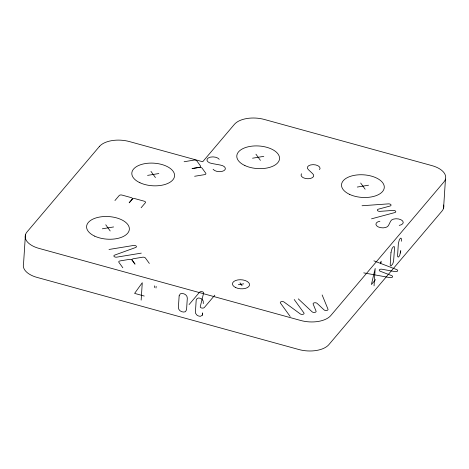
<?xml version="1.0" encoding="UTF-8"?>
<svg xmlns="http://www.w3.org/2000/svg" width="469" height="469" viewBox="0 0 469 469"><rect width="100%" height="100%" fill="white"/><g stroke="black" fill="none" stroke-linecap="round" stroke-linejoin="round"><path stroke-width="0.7" d="M25.42 234.887L23.538 263.924A22.852 12.077 3.7 0 0 37.069 277.413L298.894 349.534A22.852 12.077 3.7 0 0 328.886 344.621L441.956 211.109A22.852 12.077 3.7 0 0 443.674 205M141.151 300.125L142.277 282.713L134.603 293.389L144.241 296.045M154.36 287.544L154.471 285.832M156.007 288.001L156.118 286.289M203.294 303.619L203.212 300.975L201.664 298.946A5.997 4.743 40.3 0 0 198.258 298.008L196.505 299.128L196.183 300.207L195.415 312.137L195.591 313.345L197.138 315.332A5.997 4.743 40.3 0 0 200.544 316.27L202.291 315.191L202.684 313.034L202.291 315.191M374.051 285.885L375.177 268.473L371.401 284.542L375.563 279.624M380.341 263.742L380.447 262.03M381.051 262.904L381.162 261.186M401.376 241.254L401.435 238.803L400.825 238.07A5.997 1.858 -74.6 0 0 399.354 239.806L398.357 243.499L397.589 255.429L397.624 256.437L398.234 257.135A5.997 1.858 -74.6 0 0 399.705 255.4L400.766 250.669L400.52 253.02M443.58 208.148L445.462 179.111M114.946 200.544L119.185 195.538A2.14 1.131 3.7 0 1 121.993 195.075L131.115 197.59A2.14 1.131 3.7 0 1 132.235 199.132L129.168 202.813L132.317 199.155A2.14 1.131 3.7 0 1 135.131 198.692L144.253 201.207A2.14 1.131 3.7 0 1 145.367 202.749L141.128 207.755M189.083 304.563L199.548 292.21A2.14 1.131 3.7 0 1 202.092 291.689A2.14 1.131 3.7 0 1 203.622 293.014L200.257 306.72A2.146 1.137 3.7 0 0 201.793 308.033A2.146 1.137 3.7 0 0 204.332 307.523L214.796 295.177M371.518 218.835L394.734 212.592A2.169 1.149 3.7 0 0 395.637 211.226A2.169 1.149 3.7 0 0 393.151 210.411L379.966 211.355A2.169 1.149 3.7 0 1 377.486 210.54A2.169 1.149 3.7 0 1 378.389 209.168L389.997 206.049A2.169 1.149 3.7 0 0 390.906 204.683A2.169 1.149 3.7 0 0 388.42 203.868L362.05 205.75M184.112 161.735L194.049 160.105A2.14 1.131 3.7 0 1 196.828 160.867L200.492 165.938A2.14 1.131 3.7 0 1 199.296 167.351L192.02 168.57L199.325 167.398A2.14 1.131 3.7 0 1 202.104 168.166L205.768 173.231A2.14 1.131 3.7 0 1 204.572 174.644L194.629 176.274M147.577 175.388L158.827 173.548M252.551 158.2L263.795 156.359M102.353 228.796L113.598 226.949M357.278 187.049L368.528 185.208M108.99 249.479L133.507 245.463A2.14 1.131 3.7 0 1 136.162 246.084A2.14 1.131 3.7 0 1 135.576 247.521L114.694 255.089A2.146 1.137 3.7 0 0 114.131 256.514A2.146 1.137 3.7 0 0 116.758 257.147L141.28 253.131M238.375 284.718L243.681 283.845M363.745 272.87L389.927 277.613A2.169 1.149 3.7 0 0 392.453 277.068A2.169 1.149 3.7 0 0 391.627 275.608L380.23 271.234A2.169 1.149 3.7 0 1 379.403 269.769A2.169 1.149 3.7 0 1 381.924 269.229L395.015 271.604A2.169 1.149 3.7 0 0 397.542 271.064A2.169 1.149 3.7 0 0 396.715 269.599L373.922 260.852M298.284 298.864L312.096 311.809A2.169 1.149 3.7 0 0 314.758 312.413A2.169 1.149 3.7 0 0 316.071 311.158L313.14 304.035A2.169 1.149 3.7 0 1 314.459 302.781A2.169 1.149 3.7 0 1 317.12 303.384L324.026 309.857A2.169 1.149 3.7 0 0 326.688 310.46A2.169 1.149 3.7 0 0 328.001 309.206L322.139 294.954M360.673 183.039L365.134 189.212M255.939 154.195L260.406 160.363M294.215 299.521L303.947 312.97A2.146 1.137 3.7 0 1 302.986 314.318A2.146 1.137 3.7 0 1 300.242 313.896L284.132 302.077A2.14 1.131 3.7 0 0 281.371 301.637A2.14 1.131 3.7 0 0 280.427 302.997L290.153 316.446M239.976 282.825L242.08 285.732M150.971 171.384L155.432 177.552M149.335 263.437L145.39 257.979A2.14 1.131 3.7 0 0 142.617 257.217L133.378 258.73A2.14 1.131 3.7 0 0 132.182 260.148L135.031 264.153L132.094 260.16A2.14 1.131 3.7 0 0 129.321 259.392L120.082 260.905A2.14 1.131 3.7 0 0 118.886 262.323L122.825 267.776M105.742 224.786L110.203 230.959M213.096 169.256A6.384 3.377 3.7 0 0 223.936 170.669A6.384 3.377 3.7 0 0 220.225 165.024L212.111 163.54A6.384 3.377 3.7 0 1 208.4 157.895A6.384 3.377 3.7 0 1 219.24 159.308M379.908 221.233A6.384 3.377 3.7 0 0 378.196 226.896A6.384 3.377 3.7 0 0 388.525 225.413L390.613 221.21A6.384 3.377 3.7 0 1 400.936 219.721A6.384 3.377 3.7 0 1 399.225 225.39M301.549 173.753A6.384 3.377 3.7 0 0 308.004 178.753A6.384 3.377 3.7 0 0 312.682 173.712L308.42 169.69A6.384 3.377 3.7 0 1 313.099 164.648A6.384 3.377 3.7 0 1 319.553 169.655M179.146 295.833L178.39 307.5C178.367 310.865 182.582 312.864 185.437 311.733L186.562 309.751L187.319 298.085C187.36 294.72 183.139 292.638 180.278 293.829L179.146 295.833M390.988 252.492L390.237 264.158L390.267 265.261L390.929 266.046L392.688 263.971L393.573 261.362L394.517 248.324L394.241 246.547L393.28 246.817L392.066 248.482L390.988 252.492M99.41 146.48L27.044 231.926A22.852 12.077 3.7 0 0 38.945 248.377L300.77 320.497A22.852 12.077 3.7 0 0 330.762 315.584L443.832 182.072A22.852 12.077 3.7 0 0 431.931 165.621L264.364 119.466A22.852 12.077 3.7 0 0 234.371 124.379L202.714 161.758L129.403 141.568A22.852 12.077 3.7 0 0 99.41 146.48M235.719 287.591A8.571 4.526 3.7 0 0 249.496 285.334A8.571 4.526 3.7 0 0 237.871 279.917A8.571 4.526 3.7 0 0 235.719 287.591M244.9 165.551A21.422 11.32 3.7 0 0 279.336 159.911A21.422 11.32 3.7 0 0 250.282 146.375A21.422 11.32 3.7 0 0 244.9 165.551M94.703 236.147A21.422 11.32 3.7 0 0 129.139 230.508A21.422 11.32 3.7 0 0 100.085 216.965A21.422 11.32 3.7 0 0 94.703 236.147M139.926 182.74A21.422 11.32 3.7 0 0 174.362 177.1A21.422 11.32 3.7 0 0 145.314 163.564A21.422 11.32 3.7 0 0 139.926 182.74M349.628 194.401A21.422 11.32 3.7 0 0 384.064 188.761A21.422 11.32 3.7 0 0 355.015 175.218A21.422 11.32 3.7 0 0 349.628 194.401"/></g></svg>
